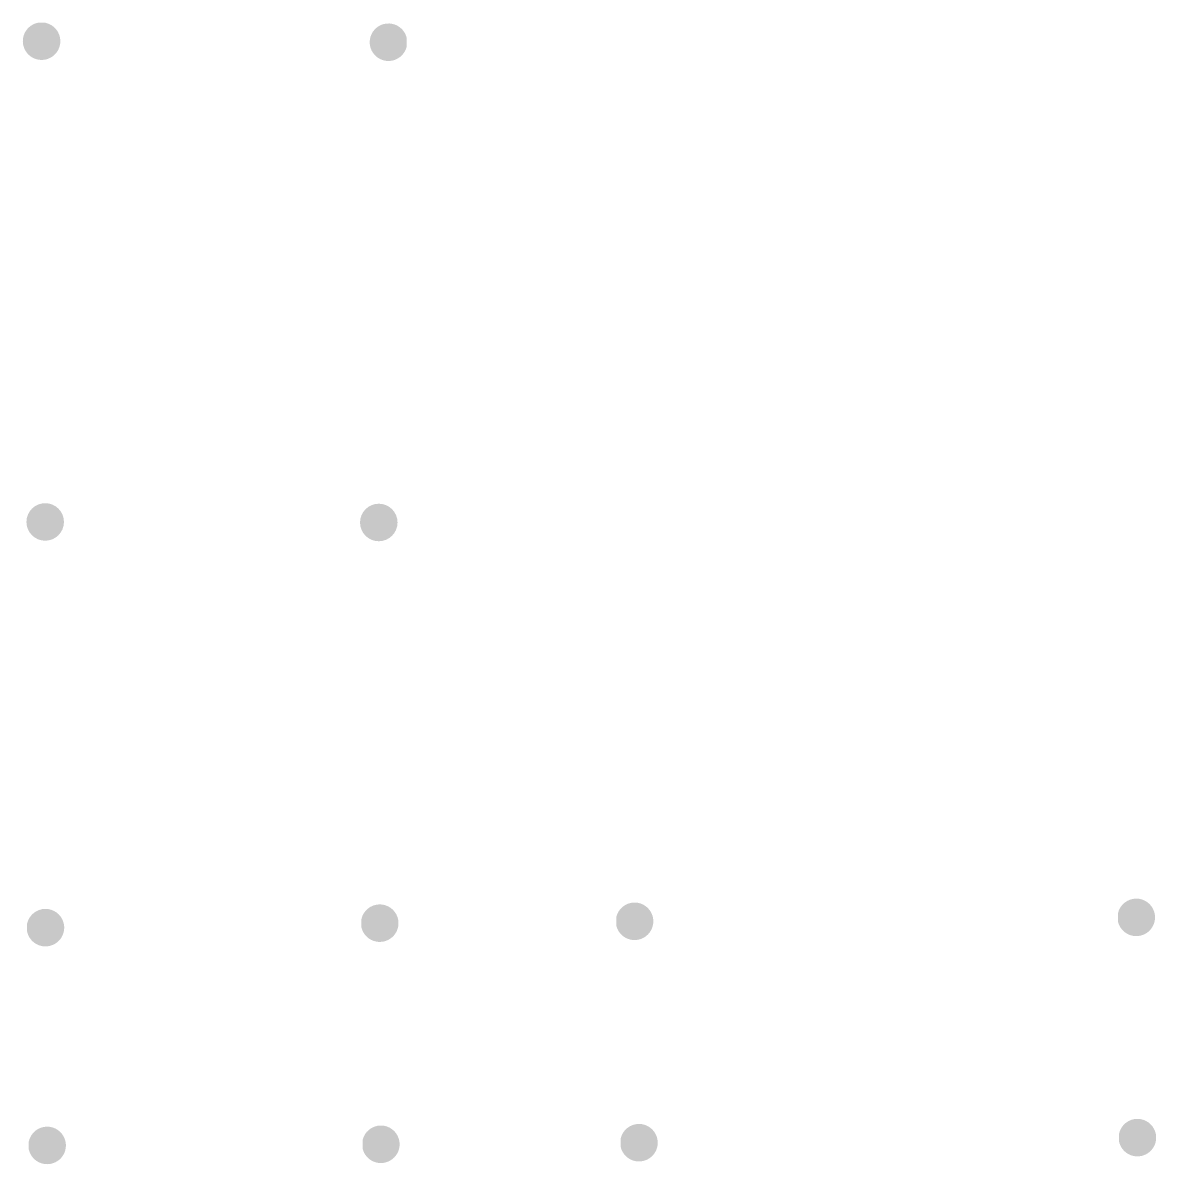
# Model space of a CAD drawing. Header units: inches. Extents: x 334 to 11487, y 261 to 10656.
# Drawn here: x 420.2 to 427.25, y 381.24 to 388.34 of the extents above; entities that cross this region are included whole.
import ezdxf

# ---------------------------------------------------------------- set-up
doc = ezdxf.new("R2010")
doc.units = ezdxf.units.IN
doc.header["$MEASUREMENT"] = 0
doc.layers.add('HATCH', color=7, linetype='Continuous')
pattern_1 = [(50, (8.365924923, 0.63606663), (7.172601826e-05, -6.275213498e-06), [7.5e-06, -8.25e-05]), (355, (8.36592492, 0.63606663), (-1.3875133361e-05, 7.521921337e-05), [6e-06, -6.6e-05]), (100.45144446, (8.3659309, 0.63606611), (5.7850884673e-05, 6.8943999097e-05), [6.3740192e-06, -7.01142112e-05]), (46.1842, (8.36592492, 0.63608663), (0.000106724133067, -1.6551928079e-05), [1.125e-05, -0.00012375]), (96.63563549, (8.36593382, 0.63608525), (9.3466194567e-05, 9.7411860077e-05), [9.5610342e-06, -0.000105171376]), (351.18416399, (8.36592492, 0.63608663), (9.3466194505e-05, 9.7411860027e-05), [9e-06, -9.90000001e-05]), (21, (8.365934923, 0.63608163), (5.9690705212e-05, -4.02618890665e-05), [7.5e-06, -8.25e-05]), (326, (8.36593492, 0.63608163), (2.4331533192e-05, 7.2515004505e-05), [6e-06, -6.6e-05]), (71.45144474, (8.3659399, 0.636078276), (8.4022237673e-05, 3.2253115281e-05), [6.374019e-06, -7.01142112e-05]), (37.5, (8.365924923, 0.636066631), (1.2159855317e-06, 3.32893853831e-05), [0, -6.52e-05, 0, -6.7e-05, 0, -6.625e-05]), (7.5, (8.365924923, 0.63606663), (2.63069537442e-05, 3.94411711882e-05), [0, -3.82e-05, 0, -6.37e-05, 0, -2.525e-05]), (327.5, (8.365902623, 0.63606663), (5.33822436172e-05, -2.2554871734e-06), [0, -2.5e-05, 0, -7.8e-05, 0, -0.0001035]), (317.5, (8.365892623, 0.63606663), (5.83186169342e-05, 1.00104982332e-05), [0, -3.25e-05, 0, -5.18e-05, 0, -7.35e-05])]

msp = doc.modelspace()

# ---------------------------------------------------------------- hatches: boundary and pattern name
at = {"layer": 'HATCH'}
h = msp.add_hatch(dxfattribs=at)
h.set_pattern_fill('AR-CONC', color=256, scale=1e-05)
h.set_pattern_definition(pattern_1)
h.paths.add_polyline_path([(420.33766, 388.33745), (420.28906, 388.33745, 0.1829373), (420.21955, 388.29274), (420.34851, 388.11198, 0.3272079), (420.43009, 388.22328, 0.3540366)])
h.paths.add_polyline_path([(420.21955, 388.29274, 0.1606919), (420.19664, 388.22328, 0.506923), (420.34851, 388.11198)])
h = msp.add_hatch(dxfattribs=at)
h.set_pattern_fill('AR-CONC', color=256, scale=1e-05)
h.set_pattern_definition(pattern_1)
h.paths.add_polyline_path([(422.55456, 388.29785, 0.6748326), (422.3538, 388.21684, 0.2834379), (422.41807, 388.11256)])
h.paths.add_polyline_path([(422.58373, 388.18841), (422.58373, 388.24526, 0.1310024), (422.55456, 388.29785), (422.41807, 388.11256, 0.4802233)])
h = msp.add_hatch(dxfattribs=at)
h.set_pattern_fill('AR-CONC', color=256, scale=1e-05)
h.set_pattern_definition(pattern_1)
h.paths.add_polyline_path([(420.45247, 385.23288, 1), (420.21903, 385.23288, 1)])
h.paths.add_polyline_path([(422.5271, 385.22954, 1), (422.29366, 385.22954, 1)])
h = msp.add_hatch(dxfattribs=at)
h.set_pattern_fill('AR-CONC', color=256, scale=1e-05, angle=90)
h.set_pattern_definition([(140, (814.70864952, -29.17412952), (6.275213498e-06, 7.172601826e-05), [7.5e-06, -8.25e-05]), (85, (814.70864952, -29.17412952), (-7.521921337e-05, -1.3875133361e-05), [6e-06, -6.6e-05]), (190.45144446, (814.708650045, -29.17412354), (-6.8943999097e-05, 5.7850884673e-05), [6.3740192e-06, -7.01142112e-05]), (136.1842, (814.70862952, -29.17412952), (1.6551928079e-05, 0.000106724133067), [1.125e-05, -0.00012375]), (186.63563549, (814.7086309, -29.17412062), (-9.7411860077e-05, 9.3466194567e-05), [9.5610342e-06, -0.000105171376]), (81.18416399, (814.70862952, -29.17412952), (-9.7411860027e-05, 9.3466194505e-05), [9e-06, -9.90000001e-05]), (111, (814.70863452, -29.17411952), (4.02618890665e-05, 5.9690705212e-05), [7.5e-06, -8.25e-05]), (56, (814.70863452, -29.17411952), (-7.2515004505e-05, 2.4331533192e-05), [6e-06, -6.6e-05]), (161.45144474, (814.70863788, -29.174114544), (-3.2253115281e-05, 8.4022237673e-05), [6.374019e-06, -7.01142112e-05]), (127.5, (814.708649522, -29.174129518), (-3.32893853831e-05, 1.2159855317e-06), [0, -6.52e-05, 0, -6.7e-05, 0, -6.625e-05]), (97.5, (814.708649522, -29.174129518), (-3.94411711882e-05, 2.63069537442e-05), [0, -3.82e-05, 0, -6.37e-05, 0, -2.525e-05]), (57.5, (814.708649522, -29.174151818), (2.2554871734e-06, 5.33822436172e-05), [0, -2.5e-05, 0, -7.8e-05, 0, -0.0001035]), (47.5, (814.70864952, -29.17416182), (-1.00104982332e-05, 5.83186169342e-05), [0, -3.25e-05, 0, -5.18e-05, 0, -7.35e-05])])
h.paths.add_polyline_path([(427.00727, 382.79761), (427.00727, 382.74901, 0.1829373), (427.05198, 382.6795), (427.23274, 382.80846, 0.3272079), (427.12143, 382.89003, 0.3540366)])
h.paths.add_polyline_path([(427.05198, 382.6795, 0.1606919), (427.12143, 382.65659, 0.506923), (427.23274, 382.80846)])
h = msp.add_hatch(dxfattribs=at)
h.set_pattern_fill('AR-CONC', color=256, scale=1e-05, angle=90)
h.set_pattern_definition([(140, (807.92454456, -29.23806048), (6.275213498e-06, 7.172601826e-05), [7.5e-06, -8.25e-05]), (85, (807.92454456, -29.23806048), (-7.521921337e-05, -1.3875133361e-05), [6e-06, -6.6e-05]), (190.45144446, (807.92454508, -29.2380545), (-6.8943999097e-05, 5.7850884673e-05), [6.3740192e-06, -7.01142112e-05]), (136.1842, (807.92452456, -29.23806048), (1.6551928079e-05, 0.000106724133067), [1.125e-05, -0.00012375]), (186.63563549, (807.92452594, -29.23805159), (-9.7411860077e-05, 9.3466194567e-05), [9.5610342e-06, -0.000105171376]), (81.18416399, (807.92452456, -29.23806048), (-9.7411860027e-05, 9.3466194505e-05), [9e-06, -9.90000001e-05]), (111, (807.92452956, -29.23805048), (4.02618890665e-05, 5.9690705212e-05), [7.5e-06, -8.25e-05]), (56, (807.92452956, -29.23805048), (-7.2515004505e-05, 2.4331533192e-05), [6e-06, -6.6e-05]), (161.45144474, (807.924532914, -29.238045506), (-3.2253115281e-05, 8.4022237673e-05), [6.374019e-06, -7.01142112e-05]), (127.5, (807.92454456, -29.23806048), (-3.32893853831e-05, 1.2159855317e-06), [0, -6.52e-05, 0, -6.7e-05, 0, -6.625e-05]), (97.5, (807.92454456, -29.23806048), (-3.94411711882e-05, 2.63069537442e-05), [0, -3.82e-05, 0, -6.37e-05, 0, -2.525e-05]), (57.5, (807.92454456, -29.23808278), (2.2554871734e-06, 5.33822436172e-05), [0, -2.5e-05, 0, -7.8e-05, 0, -0.0001035]), (47.5, (807.92454456, -29.23809278), (-1.00104982332e-05, 5.83186169342e-05), [0, -3.25e-05, 0, -5.18e-05, 0, -7.35e-05])])
h.paths.add_polyline_path([(420.22316, 382.73368), (420.22316, 382.68508, 0.1829373), (420.26787, 382.61557), (420.44863, 382.74453, 0.3272079), (420.33733, 382.8261, 0.3540366)])
h.paths.add_polyline_path([(420.26787, 382.61557, 0.1606919), (420.33733, 382.59265, 0.506923), (420.44863, 382.74453)])
h = msp.add_hatch(dxfattribs=at)
h.set_pattern_fill('AR-CONC', color=256, scale=1e-05, angle=90)
h.set_pattern_definition([(140, (810.00356411, -29.210135856), (6.275213498e-06, 7.172601826e-05), [7.5e-06, -8.25e-05]), (85, (810.00356411, -29.21013586), (-7.521921337e-05, -1.3875133361e-05), [6e-06, -6.6e-05]), (190.45144446, (810.003564634, -29.21012988), (-6.8943999097e-05, 5.7850884673e-05), [6.3740192e-06, -7.01142112e-05]), (136.1842, (810.00354411, -29.21013586), (1.6551928079e-05, 0.000106724133067), [1.125e-05, -0.00012375]), (186.63563549, (810.00354549, -29.21012696), (-9.7411860077e-05, 9.3466194567e-05), [9.5610342e-06, -0.000105171376]), (81.18416399, (810.00354411, -29.21013586), (-9.7411860027e-05, 9.3466194505e-05), [9e-06, -9.90000001e-05]), (111, (810.00354911, -29.210125856), (4.02618890665e-05, 5.9690705212e-05), [7.5e-06, -8.25e-05]), (56, (810.00354911, -29.21012586), (-7.2515004505e-05, 2.4331533192e-05), [6e-06, -6.6e-05]), (161.45144474, (810.003552466, -29.21012088), (-3.2253115281e-05, 8.4022237673e-05), [6.374019e-06, -7.01142112e-05]), (127.5, (810.00356411, -29.210135856), (-3.32893853831e-05, 1.2159855317e-06), [0, -6.52e-05, 0, -6.7e-05, 0, -6.625e-05]), (97.5, (810.00356411, -29.210135856), (-3.94411711882e-05, 2.63069537442e-05), [0, -3.82e-05, 0, -6.37e-05, 0, -2.525e-05]), (57.5, (810.00356411, -29.210158156), (2.2554871734e-06, 5.33822436172e-05), [0, -2.5e-05, 0, -7.8e-05, 0, -0.0001035]), (47.5, (810.00356411, -29.210168156), (-1.00104982332e-05, 5.83186169342e-05), [0, -3.25e-05, 0, -5.18e-05, 0, -7.35e-05])])
h.paths.add_polyline_path([(422.30218, 382.7616), (422.30218, 382.713, 0.1829373), (422.34689, 382.64349), (422.52765, 382.77245, 0.3272079), (422.41635, 382.85403, 0.3540366)])
h.paths.add_polyline_path([(422.34689, 382.64349, 0.1606919), (422.41635, 382.62058, 0.506923), (422.52765, 382.77245)])
h = msp.add_hatch(dxfattribs=at)
h.set_pattern_fill('AR-CONC', color=256, scale=1e-05, angle=90)
h.set_pattern_definition([(140, (811.588370683, -29.198564476), (6.275213498e-06, 7.172601826e-05), [7.5e-06, -8.25e-05]), (85, (811.58837068, -29.19856448), (-7.521921337e-05, -1.3875133361e-05), [6e-06, -6.6e-05]), (190.45144446, (811.588371206, -29.1985585), (-6.8943999097e-05, 5.7850884673e-05), [6.3740192e-06, -7.01142112e-05]), (136.1842, (811.58835068, -29.19856448), (1.6551928079e-05, 0.000106724133067), [1.125e-05, -0.00012375]), (186.63563549, (811.58835206, -29.19855558), (-9.7411860077e-05, 9.3466194567e-05), [9.5610342e-06, -0.000105171376]), (81.18416399, (811.58835068, -29.19856448), (-9.7411860027e-05, 9.3466194505e-05), [9e-06, -9.90000001e-05]), (111, (811.588355683, -29.198554476), (4.02618890665e-05, 5.9690705212e-05), [7.5e-06, -8.25e-05]), (56, (811.58835568, -29.19855448), (-7.2515004505e-05, 2.4331533192e-05), [6e-06, -6.6e-05]), (161.45144474, (811.58835904, -29.1985495), (-3.2253115281e-05, 8.4022237673e-05), [6.374019e-06, -7.01142112e-05]), (127.5, (811.588370683, -29.198564476), (-3.32893853831e-05, 1.2159855317e-06), [0, -6.52e-05, 0, -6.7e-05, 0, -6.625e-05]), (97.5, (811.588370683, -29.198564476), (-3.94411711882e-05, 2.63069537442e-05), [0, -3.82e-05, 0, -6.37e-05, 0, -2.525e-05]), (57.5, (811.588370683, -29.198586776), (2.2554871734e-06, 5.33822436172e-05), [0, -2.5e-05, 0, -7.8e-05, 0, -0.0001035]), (47.5, (811.588370683, -29.198596776), (-1.00104982332e-05, 5.83186169342e-05), [0, -3.25e-05, 0, -5.18e-05, 0, -7.35e-05])])
h.paths.add_polyline_path([(423.88699, 382.77318), (423.88699, 382.72457, 0.1829373), (423.9317, 382.65506), (424.11246, 382.78402, 0.3272079), (424.00115, 382.8656, 0.3540366)])
h.paths.add_polyline_path([(423.9317, 382.65506, 0.1606919), (424.00115, 382.63215, 0.506923), (424.11246, 382.78402)])
h = msp.add_hatch(dxfattribs=at)
h.set_pattern_fill('AR-CONC', color=256, scale=1e-05, angle=90)
h.set_pattern_definition([(140, (814.71564757, -30.544115206), (6.275213498e-06, 7.172601826e-05), [7.5e-06, -8.25e-05]), (85, (814.71564757, -30.544115206), (-7.521921337e-05, -1.3875133361e-05), [6e-06, -6.6e-05]), (190.45144446, (814.71564809, -30.54410923), (-6.8943999097e-05, 5.7850884673e-05), [6.3740192e-06, -7.01142112e-05]), (136.1842, (814.71562757, -30.54411521), (1.6551928079e-05, 0.000106724133067), [1.125e-05, -0.00012375]), (186.63563549, (814.71562895, -30.54410631), (-9.7411860077e-05, 9.3466194567e-05), [9.5610342e-06, -0.000105171376]), (81.18416399, (814.71562757, -30.54411521), (-9.7411860027e-05, 9.3466194505e-05), [9e-06, -9.90000001e-05]), (111, (814.71563257, -30.544105206), (4.02618890665e-05, 5.9690705212e-05), [7.5e-06, -8.25e-05]), (56, (814.71563257, -30.544105206), (-7.2515004505e-05, 2.4331533192e-05), [6e-06, -6.6e-05]), (161.45144474, (814.715635925, -30.54410023), (-3.2253115281e-05, 8.4022237673e-05), [6.374019e-06, -7.01142112e-05]), (127.5, (814.71564757, -30.544115206), (-3.32893853831e-05, 1.2159855317e-06), [0, -6.52e-05, 0, -6.7e-05, 0, -6.625e-05]), (97.5, (814.71564757, -30.544115206), (-3.94411711882e-05, 2.63069537442e-05), [0, -3.82e-05, 0, -6.37e-05, 0, -2.525e-05]), (57.5, (814.71564757, -30.544137506), (2.2554871734e-06, 5.33822436172e-05), [0, -2.5e-05, 0, -7.8e-05, 0, -0.0001035]), (47.5, (814.71564757, -30.544147506), (-1.00104982332e-05, 5.83186169342e-05), [0, -3.25e-05, 0, -5.18e-05, 0, -7.35e-05])])
h.paths.add_polyline_path([(427.01427, 381.42762), (427.01427, 381.37902, 0.1829373), (427.05897, 381.30951), (427.23973, 381.43847, 0.3272079), (427.12843, 381.52005, 0.3540366)])
h.paths.add_polyline_path([(427.05897, 381.30951, 0.1606919), (427.12843, 381.2866, 0.506923), (427.23973, 381.43847)])
h = msp.add_hatch(dxfattribs=at)
h.set_pattern_fill('AR-CONC', color=256, scale=1e-05, angle=90)
h.set_pattern_definition([(140, (807.9350223, -30.592612794), (6.275213498e-06, 7.172601826e-05), [7.5e-06, -8.25e-05]), (85, (807.9350223, -30.592612794), (-7.521921337e-05, -1.3875133361e-05), [6e-06, -6.6e-05]), (190.45144446, (807.93502282, -30.59260682), (-6.8943999097e-05, 5.7850884673e-05), [6.3740192e-06, -7.01142112e-05]), (136.1842, (807.9350023, -30.59261279), (1.6551928079e-05, 0.000106724133067), [1.125e-05, -0.00012375]), (186.63563549, (807.93500368, -30.5926039), (-9.7411860077e-05, 9.3466194567e-05), [9.5610342e-06, -0.000105171376]), (81.18416399, (807.9350023, -30.59261279), (-9.7411860027e-05, 9.3466194505e-05), [9e-06, -9.90000001e-05]), (111, (807.9350073, -30.592602794), (4.02618890665e-05, 5.9690705212e-05), [7.5e-06, -8.25e-05]), (56, (807.9350073, -30.592602794), (-7.2515004505e-05, 2.4331533192e-05), [6e-06, -6.6e-05]), (161.45144474, (807.935010655, -30.59259782), (-3.2253115281e-05, 8.4022237673e-05), [6.374019e-06, -7.01142112e-05]), (127.5, (807.9350223, -30.592612794), (-3.32893853831e-05, 1.2159855317e-06), [0, -6.52e-05, 0, -6.7e-05, 0, -6.625e-05]), (97.5, (807.9350223, -30.592612794), (-3.94411711882e-05, 2.63069537442e-05), [0, -3.82e-05, 0, -6.37e-05, 0, -2.525e-05]), (57.5, (807.9350223, -30.592635094), (2.2554871734e-06, 5.33822436172e-05), [0, -2.5e-05, 0, -7.8e-05, 0, -0.0001035]), (47.5, (807.9350223, -30.592645094), (-1.00104982332e-05, 5.83186169342e-05), [0, -3.25e-05, 0, -5.18e-05, 0, -7.35e-05])])
h.paths.add_polyline_path([(420.23364, 381.37913), (420.23364, 381.33052, 0.1829373), (420.27835, 381.26102), (420.45911, 381.38998, 0.3272079), (420.3478, 381.47155, 0.3540366)])
h.paths.add_polyline_path([(420.27835, 381.26102, 0.1606919), (420.3478, 381.2381, 0.506923), (420.45911, 381.38998)])
h = msp.add_hatch(dxfattribs=at)
h.set_pattern_fill('AR-CONC', color=256, scale=1e-05, angle=90)
h.set_pattern_definition([(140, (810.01056216, -30.585633463), (6.275213498e-06, 7.172601826e-05), [7.5e-06, -8.25e-05]), (85, (810.01056216, -30.58563346), (-7.521921337e-05, -1.3875133361e-05), [6e-06, -6.6e-05]), (190.45144446, (810.01056268, -30.585627486), (-6.8943999097e-05, 5.7850884673e-05), [6.3740192e-06, -7.01142112e-05]), (136.1842, (810.01054216, -30.58563346), (1.6551928079e-05, 0.000106724133067), [1.125e-05, -0.00012375]), (186.63563549, (810.01054354, -30.58562457), (-9.7411860077e-05, 9.3466194567e-05), [9.5610342e-06, -0.000105171376]), (81.18416399, (810.01054216, -30.58563346), (-9.7411860027e-05, 9.3466194505e-05), [9e-06, -9.90000001e-05]), (111, (810.01054716, -30.585623463), (4.02618890665e-05, 5.9690705212e-05), [7.5e-06, -8.25e-05]), (56, (810.01054716, -30.58562346), (-7.2515004505e-05, 2.4331533192e-05), [6e-06, -6.6e-05]), (161.45144474, (810.010550514, -30.58561849), (-3.2253115281e-05, 8.4022237673e-05), [6.374019e-06, -7.01142112e-05]), (127.5, (810.010562159, -30.585633463), (-3.32893853831e-05, 1.2159855317e-06), [0, -6.52e-05, 0, -6.7e-05, 0, -6.625e-05]), (97.5, (810.01056216, -30.585633463), (-3.94411711882e-05, 2.63069537442e-05), [0, -3.82e-05, 0, -6.37e-05, 0, -2.525e-05]), (57.5, (810.010562159, -30.585655763), (2.2554871734e-06, 5.33822436172e-05), [0, -2.5e-05, 0, -7.8e-05, 0, -0.0001035]), (47.5, (810.01056216, -30.585665763), (-1.00104982332e-05, 5.83186169342e-05), [0, -3.25e-05, 0, -5.18e-05, 0, -7.35e-05])])
h.paths.add_polyline_path([(422.30918, 381.38611), (422.30918, 381.3375, 0.1829373), (422.35389, 381.268), (422.53465, 381.39695, 0.3272079), (422.42334, 381.47853, 0.3540366)])
h.paths.add_polyline_path([(422.35389, 381.268, 0.1606919), (422.42334, 381.24508, 0.506923), (422.53465, 381.39695)])
h = msp.add_hatch(dxfattribs=at)
h.set_pattern_fill('AR-CONC', color=256, scale=1e-05, angle=90)
h.set_pattern_definition([(140, (811.615782926, -30.57574121), (6.275213498e-06, 7.172601826e-05), [7.5e-06, -8.25e-05]), (85, (811.61578293, -30.57574121), (-7.521921337e-05, -1.3875133361e-05), [6e-06, -6.6e-05]), (190.45144446, (811.61578345, -30.575735234), (-6.8943999097e-05, 5.7850884673e-05), [6.3740192e-06, -7.01142112e-05]), (136.1842, (811.61576293, -30.57574121), (1.6551928079e-05, 0.000106724133067), [1.125e-05, -0.00012375]), (186.63563549, (811.61576431, -30.57573232), (-9.7411860077e-05, 9.3466194567e-05), [9.5610342e-06, -0.000105171376]), (81.18416399, (811.61576293, -30.57574121), (-9.7411860027e-05, 9.3466194505e-05), [9e-06, -9.90000001e-05]), (111, (811.615767926, -30.57573121), (4.02618890665e-05, 5.9690705212e-05), [7.5e-06, -8.25e-05]), (56, (811.61576793, -30.57573121), (-7.2515004505e-05, 2.4331533192e-05), [6e-06, -6.6e-05]), (161.45144474, (811.61577128, -30.57572624), (-3.2253115281e-05, 8.4022237673e-05), [6.374019e-06, -7.01142112e-05]), (127.5, (811.615782926, -30.57574121), (-3.32893853831e-05, 1.2159855317e-06), [0, -6.52e-05, 0, -6.7e-05, 0, -6.625e-05]), (97.5, (811.615782926, -30.57574121), (-3.94411711882e-05, 2.63069537442e-05), [0, -3.82e-05, 0, -6.37e-05, 0, -2.525e-05]), (57.5, (811.615782926, -30.57576351), (2.2554871734e-06, 5.33822436172e-05), [0, -2.5e-05, 0, -7.8e-05, 0, -0.0001035]), (47.5, (811.615782926, -30.57577351), (-1.00104982332e-05, 5.83186169342e-05), [0, -3.25e-05, 0, -5.18e-05, 0, -7.35e-05])])
h.paths.add_polyline_path([(423.9144, 381.396), (423.9144, 381.3474, 0.1829373), (423.95911, 381.27789), (424.13987, 381.40685, 0.3272079), (424.02857, 381.48842, 0.3540366)])
h.paths.add_polyline_path([(423.95911, 381.27789, 0.1606919), (424.02857, 381.25497, 0.506923), (424.13987, 381.40685)])

doc.saveas('drawing.dxf')
